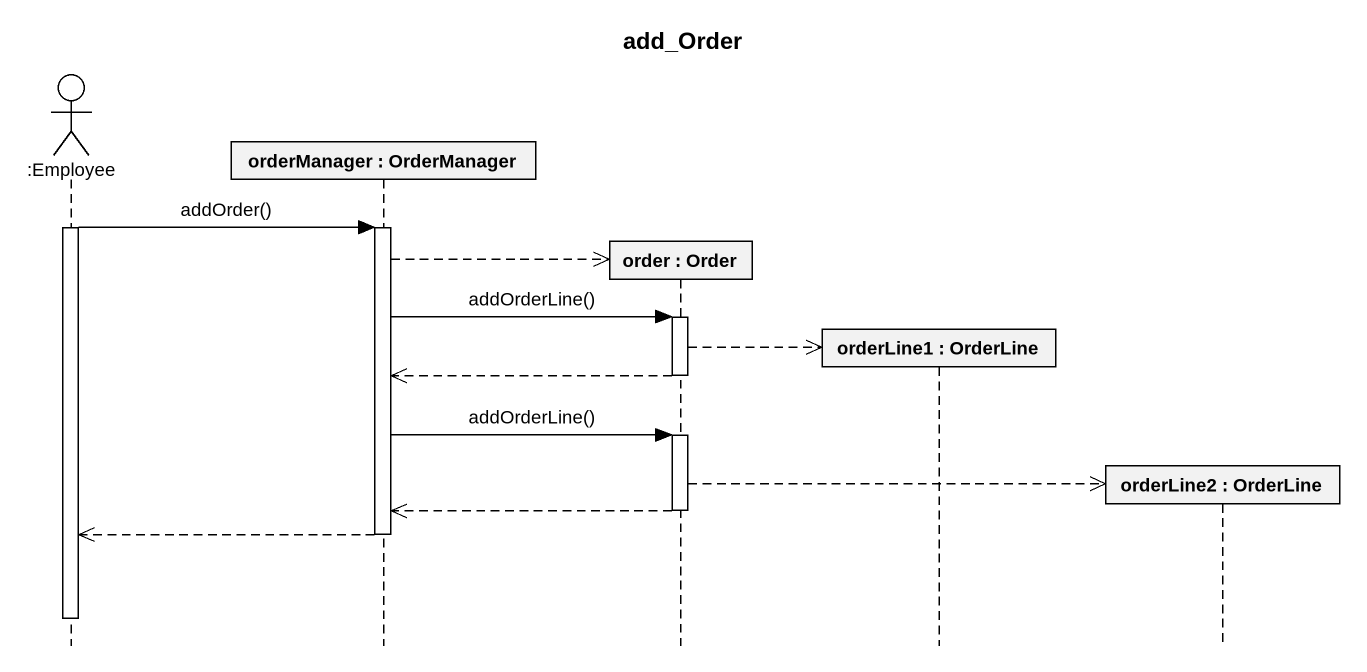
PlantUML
@startuml
title add_Order
hide footbox
actor ":Employee" as Employee
participant "orderManager : OrderManager" as orderManager
participant "order : Order" as order
participant "orderLine1 : OrderLine" as orderLine1
participant "orderLine2 : OrderLine" as orderLine2

activate Employee
Employee -> orderManager : addOrder()
activate orderManager
orderManager -->> order **
orderManager -> order : addOrderLine()
activate order
order -->> orderLine1 **
order -->> orderManager
deactivate order
orderManager -> order : addOrderLine()
activate order
order -->> orderLine2 **
order -->> orderManager
deactivate order
orderManager -->> Employee
deactivate orderManager
deactivate Employee
@enduml
